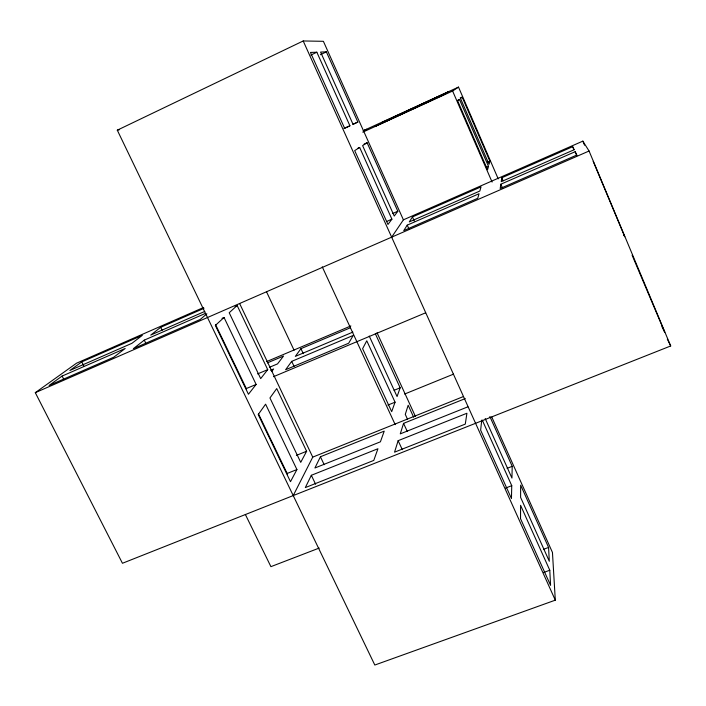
<?xml version="1.0" encoding="UTF-8"?>
<svg xmlns="http://www.w3.org/2000/svg" width="706" height="706" viewBox="0 0 706 706"><rect width="100%" height="100%" fill="white"/><g stroke="black" fill="none" stroke-linecap="round" stroke-linejoin="round"><path stroke-width="1.06" d="M482.277 420.141L511.753 485.684L511.453 498.533L480.645 430.157L481.73 420.149M489.876 416.522L512.212 466.339L511.938 478.068L485.207 418.57M500.854 184.204L500.192 188.502L576.811 155.055L575.152 151.711L500.854 184.204L502.601 188.237M501.834 177.753L501.242 181.663L574.172 149.734L572.672 146.698L501.834 177.753L503.14 180.78M488.49 166.369L487.546 169.775L457.717 100.993L459.491 99.449L488.49 166.369L486.478 167.26M489.911 161.224L489.046 164.348L460.541 98.522L462.165 97.11L489.911 161.224L487.899 162.115M398.14 440.685L394.539 452.175L465.289 424.094L466.913 413.257L398.14 440.685L402.296 449.66M465.307 398.572L403.558 423.371L400.276 433.863L467.875 406.832M395.06 402.182L391.689 411.669L362.61 348.711L366.767 340.786L395.06 402.182L387.929 405.076M375.363 333.788L400.17 387.815L397.072 396.543L369.238 336.074M311.337 475.297L305.319 487.59L373.774 460.418L377.939 448.734L311.337 475.297L315.617 484.254M320.418 456.756L314.911 467.999L380.419 441.806L384.223 431.128L320.418 456.756L324.186 464.689M293.228 495.577L312.749 457.126L463.383 396.569M296.917 469.552L290.484 481.677L258.202 414.546L265.597 404.185L296.917 469.552L286.724 473.638M306.616 451.266L300.73 462.351L269.948 397.955L276.734 388.574L306.616 451.266L296.388 455.388M407.23 225.143L403.753 230.606L477.724 198.307L479.047 193.735L407.23 225.143L409.03 229.159M412.454 216.936L409.295 221.905L479.833 191.026L481.033 186.869L412.454 216.936L414.254 220.96M391.654 237.163L403.4 219.831L582.847 141.129L589.069 151.013L670.7 345.966L122.447 563.273L35.3 392.66L76.522 363.202L203.672 307.437M291.702 361.366L285.612 369.732L348.685 343.222L353.203 335.447L291.702 361.366L294.058 366.335M350.035 327.911L300.941 348.676L295.337 356.38L352.868 332.102M391.909 219.178L387.973 224.455L354.694 150.607L359.663 147.466L391.909 219.178L386.87 221.393M397.831 211.244L394.248 216.054L362.602 145.604L367.12 142.753L397.831 211.244L392.81 213.459M271.651 371.55L273.619 368.982L270.583 370.262M256.128 384.435L248.441 394.257L215.348 325.431L224.04 317.471L256.128 384.435L245.962 388.706M267.715 369.644L260.69 378.61L229.203 312.749L237.137 305.486L267.715 369.644L257.584 373.915M206.867 313.799L200.23 319.465L133.39 348.64L144.28 340.133L205.349 313.429M203.963 308.337L160.677 327.31L150.731 335.085L204.758 311.434M62.128 376.06L49.093 385.45L113.772 357.21L125.165 348.49L62.128 376.06L63.619 379.007M81.79 361.896L69.859 370.482L131.916 343.319L142.33 335.35L81.79 361.896L83.767 365.832M362.787 132.154L452.608 91.021L458.503 87.103L498.207 178.856M363.343 131.087L366.652 129.286L363.687 130.645M491.8 417.087L552.454 552.436L555.304 600.162L374.815 665.034L117.293 130.178L303.201 40.966L323.392 41.31L403.4 219.831M310.869 55.059L316.835 52.218L349.92 125.792L344.634 128.271L310.472 52.447L316.835 52.218M320.4 54.715L326.375 51.865L357.845 122.059L353.044 124.318L320.595 52.076L326.375 51.865M343.937 128.536L349.92 125.792M352.85 124.353L357.845 122.059M363.228 130.742L458.503 87.103M460.171 98.019L462.165 97.11M457.488 100.358L459.491 99.449M364.111 144.121L367.12 142.753M357.66 148.375L359.663 147.466M35.3 392.66L589.069 151.013M235.124 306.369L237.137 305.486M222.028 318.344L224.04 317.471M266.594 361.613L350.873 325.934M267.415 362.858L283.547 356.036L277.52 363.899L269.401 367.323M273.496 376.695L425.639 312.802M394.054 390.312L400.17 387.815M404.626 394.036L453.543 374.136M507.067 468.325L512.212 466.339M319.183 548.077L270.91 566.653L245.344 514.436M505.575 488.049L511.753 485.684M543.435 549.347L548.58 547.45L520.649 485.146L520.604 497.368L549.303 561.27L548.58 547.45M543.594 572.495L549.78 570.245L520.578 505.302L520.534 518.681L550.574 585.362L549.78 570.245M117.293 130.178L119.42 129.727M623.716 234.798L624.739 236.722L593.19 161.365M632.126 255.254L664.761 332.297L661.946 326.613M667.329 339.136L670.7 345.966M144.28 340.133L145.727 343.09M160.677 327.31L162.124 330.267M215.542 324.557L246.518 388.962M258.422 413.734L287.492 474.185M239.669 303.615L312.749 457.126M266.436 291.613L294.075 350.22M300.941 348.676L303.28 353.653M403.558 423.371L407.247 431.357M322.245 266.824L395.201 424.65M377.03 332.729L415.463 416.496M413.663 417.202L408.174 405.244L405.279 414.387L407.547 419.32M303.201 40.966L555.304 600.162M452.608 91.021L492.091 182.06M575.152 151.711L576.864 155.77M572.672 146.698L573.952 149.743M582.847 141.129L584.55 145.189M445.142 93.924L375.221 126.339L445.142 93.924M448.425 91.824L381.575 122.8L448.425 91.824"/></g></svg>
